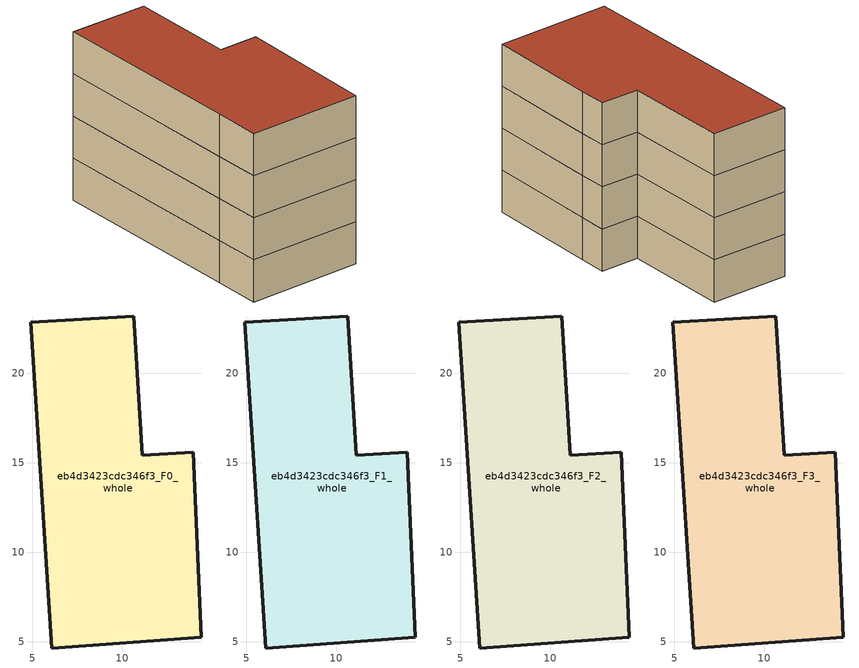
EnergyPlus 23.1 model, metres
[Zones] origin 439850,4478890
eb4d3423cdc346f3_F0_whole
 floor ground (EU_floor_Construction): 10.65,23.18 11.13,15.41 13.96,15.59 14.05,13.6 14.43,5.25 6.09,4.66 5.86,8.09 4.89,22.84 z0
 wall outside (EU_wall_Construction): 14.43,5.25 14.05,13.6 13.96,15.59 11.13,15.41 10.65,23.18 4.89,22.84 5.86,8.09 6.09,4.66 14.43,5.25 z0:3
eb4d3423cdc346f3_F1_whole
 floor to eb4d3423cdc346f3_F0_whole (EU_floor_Construction): 10.65,23.18 11.13,15.41 13.96,15.59 14.05,13.6 14.43,5.25 6.09,4.66 5.86,8.09 4.89,22.84 z3
 wall outside (EU_wall_Construction): 14.43,5.25 14.05,13.6 13.96,15.59 11.13,15.41 10.65,23.18 4.89,22.84 5.86,8.09 6.09,4.66 14.43,5.25 z3:6
eb4d3423cdc346f3_F2_whole
 floor to eb4d3423cdc346f3_F1_whole (EU_floor_Construction): 10.65,23.18 11.13,15.41 13.96,15.59 14.05,13.6 14.43,5.25 6.09,4.66 5.86,8.09 4.89,22.84 z6
 wall outside (EU_wall_Construction): 14.43,5.25 14.05,13.6 13.96,15.59 11.13,15.41 10.65,23.18 4.89,22.84 5.86,8.09 6.09,4.66 14.43,5.25 z6:9
eb4d3423cdc346f3_F3_whole
 floor to eb4d3423cdc346f3_F2_whole (EU_floor_Construction): 10.65,23.18 11.13,15.41 13.96,15.59 14.05,13.6 14.43,5.25 6.09,4.66 5.86,8.09 4.89,22.84 z9
 wall outside (EU_wall_Construction): 14.43,5.25 14.05,13.6 13.96,15.59 11.13,15.41 10.65,23.18 4.89,22.84 5.86,8.09 6.09,4.66 14.43,5.25 z9:12
 roof outside (EU_roof_Construction): 14.43,5.25 14.05,13.6 13.96,15.59 11.13,15.41 10.65,23.18 4.89,22.84 5.86,8.09 6.09,4.66 z12
[Building]
EU S2 Campaign: North Axis=0; Terrain=City; Solar Distribution=FullExterior
[Site:Location]
Madrid: Latitude=40.5; Longitude=-3.5; Time Zone=1; Elevation=609
[SizingPeriod:WeatherFileDays]
AnnualSizingPeriod: Begin Month=1; Begin Day of Month=1; End Month=12; End Day of Month=31; Day of Week for Start Day=Monday; Use Weather File Daylight Saving Period=No; Use Weather File Rain and Snow Indicators=No
[MATERIAL]
EU_InternalMass_Material: Roughness=MediumRough; Thickness=0.1; Conductivity=1; Density=1800; Specific Heat=900; Thermal Absorptance=0.9; Solar Absorptance=0.7; Visible Absorptance=0.7
[MATERIAL:NOMASS] Roughness=MediumRough; Thermal Absorptance=0.9; Solar Absorptance=0.7; Visible Absorptance=0.7
Name | Thermal Resistance
EU_wall_NoMass | 0.609216
EU_roof_NoMass | 0.513268
EU_floor_NoMass | 0.568163
[CONSTRUCTION]
EU_wall_Construction: EU_wall_NoMass
EU_roof_Construction: EU_roof_NoMass
EU_floor_Construction: EU_floor_NoMass
EU_InternalMass_Construction: EU_InternalMass_Material
[ZONE] Type=1; Multiplier=1; Ceiling Height=autocalculate; Volume=398.173; Floor Area=autocalculate; Part of Total Floor Area=Yes
eb4d3423cdc346f3_F0_whole; eb4d3423cdc346f3_F1_whole; eb4d3423cdc346f3_F2_whole; eb4d3423cdc346f3_F3_whole
[INTERNALMASS] Construction=EU_InternalMass_Construction; Surface Area=132.724
Name | Zone or ZoneList
eb4d3423cdc346f3_F0_whole_EU_InternalMass | eb4d3423cdc346f3_F0_whole
eb4d3423cdc346f3_F1_whole_EU_InternalMass | eb4d3423cdc346f3_F1_whole
eb4d3423cdc346f3_F2_whole_EU_InternalMass | eb4d3423cdc346f3_F2_whole
eb4d3423cdc346f3_F3_whole_EU_InternalMass | eb4d3423cdc346f3_F3_whole
[OTHEREQUIPMENT] Fuel Type=Electricity; Design Level Calculation Method=Watts/Area; Power per Zone Floor Area=1; Fraction Latent=0; Fraction Radiant=0; Fraction Lost=0; Carbon Dioxide Generation Rate=0; EndUse Subcategory=EU_Step8_InternalGains
Name | Zone or ZoneList or Space or SpaceList | Schedule
EU_Step8_InternalGain_eb4d3423cdc346f3_F0_whole_f000 | eb4d3423cdc346f3_F0_whole | EU_Step8_GainSchedule_eb4d3423cdc346f3_F0_whole_f000
EU_Step8_InternalGain_eb4d3423cdc346f3_F1_whole_f000 | eb4d3423cdc346f3_F1_whole | EU_Step8_GainSchedule_eb4d3423cdc346f3_F1_whole_f000
EU_Step8_InternalGain_eb4d3423cdc346f3_F2_whole_f000 | eb4d3423cdc346f3_F2_whole | EU_Step8_GainSchedule_eb4d3423cdc346f3_F2_whole_f000
EU_Step8_InternalGain_eb4d3423cdc346f3_F3_whole_f000 | eb4d3423cdc346f3_F3_whole | EU_Step8_GainSchedule_eb4d3423cdc346f3_F3_whole_f000
[ZONEVENTILATION:DESIGNFLOWRATE] Schedule=EU_AlwaysOn; Design Flow Rate Calculation Method=AirChanges/Hour; Air Changes per Hour=0.752966; Ventilation Type=Natural; Fan Pressure Rise=0; Fan Total Efficiency=1; Constant Term Coefficient=1; Temperature Term Coefficient=0; Velocity Term Coefficient=0; Velocity Squared Term Coefficient=0; Minimum Indoor Temperature=-100; Maximum Indoor Temperature=100; Delta Temperature=-100; Minimum Outdoor Temperature=-100; Maximum Outdoor Temperature=100; Maximum Wind Speed=40
Name | Zone or ZoneList or Space or SpaceList
EU_ConstantAir_eb4d3423cdc346f3_F0_whole | eb4d3423cdc346f3_F0_whole
EU_ConstantAir_eb4d3423cdc346f3_F1_whole | eb4d3423cdc346f3_F1_whole
EU_ConstantAir_eb4d3423cdc346f3_F2_whole | eb4d3423cdc346f3_F2_whole
EU_ConstantAir_eb4d3423cdc346f3_F3_whole | eb4d3423cdc346f3_F3_whole
[HVACTEMPLATE:THERMOSTAT] Constant Heating Setpoint=20; Constant Cooling Setpoint=50
EU_HeatOnly_eb4d3423cdc346f3_F0_whole; EU_HeatOnly_eb4d3423cdc346f3_F1_whole; EU_HeatOnly_eb4d3423cdc346f3_F2_whole; EU_HeatOnly_eb4d3423cdc346f3_F3_whole
[HVACTEMPLATE:ZONE:IDEALLOADSAIRSYSTEM] System Availability Schedule=EU_AlwaysOn; Maximum Heating Supply Air Temperature=50; Minimum Cooling Supply Air Temperature=13; Maximum Heating Supply Air Humidity Ratio=0.0156; Minimum Cooling Supply Air Humidity Ratio=0.0077; Heating Limit=NoLimit; Cooling Limit=NoLimit; Heating Availability Schedule=EU_AlwaysOn; Cooling Availability Schedule=EU_CoolingOff; Dehumidification Control Type=ConstantSensibleHeatRatio; Cooling Sensible Heat Ratio=0.7; Dehumidification Setpoint=60; Humidification Control Type=None; Humidification Setpoint=30; Outdoor Air Method=None; Outdoor Air Flow Rate per Person=0.00944; Outdoor Air Flow Rate per Zone Floor Area=0; Outdoor Air Flow Rate per Zone=0; Demand Controlled Ventilation Type=None; Outdoor Air Economizer Type=NoEconomizer; Heat Recovery Type=None; Sensible Heat Recovery Effectiveness=0.7; Latent Heat Recovery Effectiveness=0.65
Name | Template Thermostat
eb4d3423cdc346f3_F0_whole | EU_HeatOnly_eb4d3423cdc346f3_F0_whole
eb4d3423cdc346f3_F1_whole | EU_HeatOnly_eb4d3423cdc346f3_F1_whole
eb4d3423cdc346f3_F2_whole | EU_HeatOnly_eb4d3423cdc346f3_F2_whole
eb4d3423cdc346f3_F3_whole | EU_HeatOnly_eb4d3423cdc346f3_F3_whole
[SIZING:ZONE] Zone Cooling Design Supply Air Temperature Input Method=SupplyAirTemperature; Zone Cooling Design Supply Air Temperature=13; Zone Heating Design Supply Air Temperature Input Method=SupplyAirTemperature; Zone Heating Design Supply Air Temperature=50; Zone Cooling Design Supply Air Humidity Ratio=0.008; Zone Heating Design Supply Air Humidity Ratio=0.008; Cooling Design Air Flow Method=DesignDay; Cooling Design Air Flow Rate=0; Cooling Minimum Air Flow per Zone Floor Area=0.000762; Cooling Minimum Air Flow=0; Cooling Minimum Air Flow Fraction=0.2; Heating Design Air Flow Method=DesignDay; Heating Design Air Flow Rate=0; Heating Maximum Air Flow per Zone Floor Area=0.002032; Heating Maximum Air Flow=0.141576; Heating Maximum Air Flow Fraction=0.3; Account for Dedicated Outdoor Air System=No; Dedicated Outdoor Air System Control Strategy=NeutralSupplyAir; Dedicated Outdoor Air Low Setpoint Temperature for Design=autosize; Dedicated Outdoor Air High Setpoint Temperature for Design=autosize; Zone Load Sizing Method=Sensible Load Only No Latent Load; Zone Latent Cooling Design Supply Air Humidity Ratio Input Method=HumidityRatioDifference; Zone Cooling Design Supply Air Humidity Ratio Difference=0.005; Zone Latent Heating Design Supply Air Humidity Ratio Input Method=HumidityRatioDifference; Zone Humidification Design Supply Air Humidity Ratio Difference=0.005
eb4d3423cdc346f3_F0_whole; eb4d3423cdc346f3_F1_whole; eb4d3423cdc346f3_F2_whole; eb4d3423cdc346f3_F3_whole
[SCHEDULE:CONSTANT]
Name | Hourly Value
EU_AlwaysOn | 1
EU_CoolingOff | 0
[SCHEDULE:FILE] Column Number=1; Rows to Skip at Top=0; Number of Hours of Data=8760; Column Separator=Comma; Interpolate to Timestep=No; Minutes per Item=60; Adjust Schedule for Daylight Savings=Yes
Name | File
EU_Step8_GainSchedule_eb4d3423cdc346f3_F0_whole_f000 | C:\Users\o_iseri\Desktop\OpenUBEM\openubem\outputs\eu_evidence\EU-11\ES-MAD-BERRUGUETE\idfs\eb4d3423cdc346f3\eb4d3423cdc346f3_F0_whole_f000_gain.csv
EU_Step8_GainSchedule_eb4d3423cdc346f3_F1_whole_f000 | C:\Users\o_iseri\Desktop\OpenUBEM\openubem\outputs\eu_evidence\EU-11\ES-MAD-BERRUGUETE\idfs\eb4d3423cdc346f3\eb4d3423cdc346f3_F1_whole_f000_gain.csv
EU_Step8_GainSchedule_eb4d3423cdc346f3_F2_whole_f000 | C:\Users\o_iseri\Desktop\OpenUBEM\openubem\outputs\eu_evidence\EU-11\ES-MAD-BERRUGUETE\idfs\eb4d3423cdc346f3\eb4d3423cdc346f3_F2_whole_f000_gain.csv
EU_Step8_GainSchedule_eb4d3423cdc346f3_F3_whole_f000 | C:\Users\o_iseri\Desktop\OpenUBEM\openubem\outputs\eu_evidence\EU-11\ES-MAD-BERRUGUETE\idfs\eb4d3423cdc346f3\eb4d3423cdc346f3_F3_whole_f000_gain.csv
